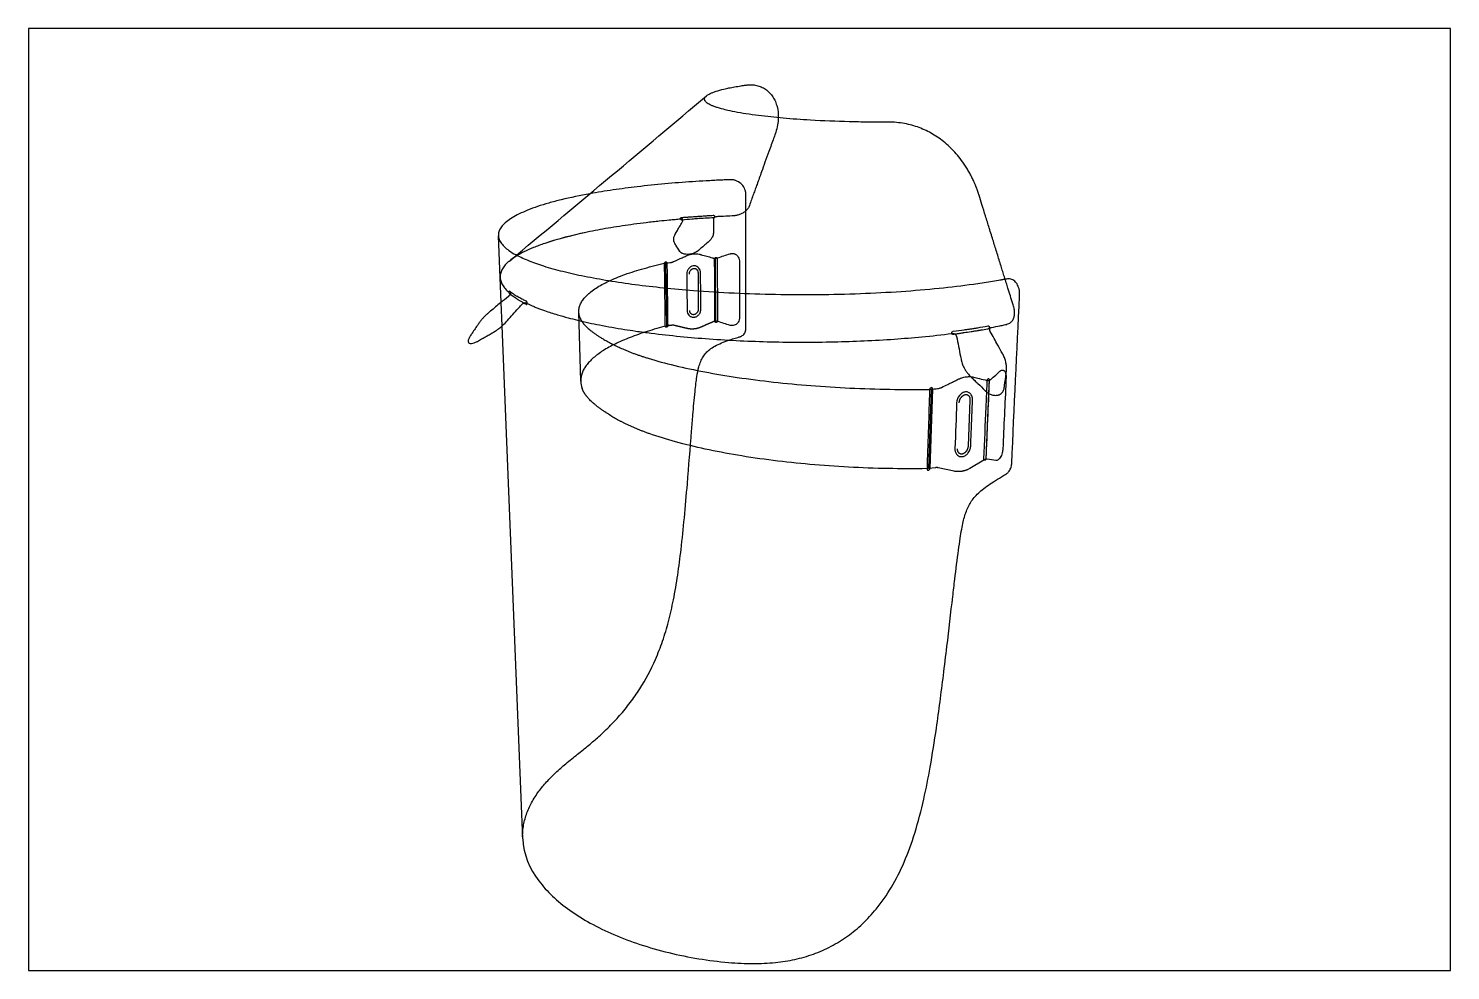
# Model space of a CAD drawing. Header units: millimetres. Extents: x 0 to 1874, y -238 to 367.
# Drawn here: x 629 to 1182, y 0 to 367 of the extents above; entities that cross this region are included whole.
import ezdxf

# ---------------------------------------------------------------- set-up
doc = ezdxf.new("R2010")
doc.units = ezdxf.units.MM
doc.header["$MEASUREMENT"] = 0
doc.layers.add('Make2D$hidden$lines', color=7, linetype='Continuous', true_color=0xffffff)
doc.layers.add('Make2D$visible$lines', color=178, linetype='Continuous', true_color=0x000000)

msp = doc.modelspace()

# ---------------------------------------------------------------- linework, layer by layer
at = {"layer": 'Make2D$hidden$lines'}
for p, q in [((815.87, 276.15), (818.61, 278.45)), ((896.06, 277.25), (896.16, 252.76)), ((876.72, 275.39), (877.03, 250.87)), ((818.88, 261.34), (816.22, 263.17)), ((818.88, 261.34), (821.54, 259.84)), ((813.03, 250.89), (812.67, 260.05)), ((843.68, 229.35), (842.94, 256.28)), ((1002.69, 229.66), (1002.48, 224.68)), ((979.67, 195.43), (980.69, 226.3))]:
    msp.add_line(p, q, dxfattribs=at)
for centre, radius, start, end in [((873.39, 150.97), 139.1, 101.5045, 108.3178), ((878.65, 130.84), 159.88, 101.3321, 107.3016), ((852.61, 229.62), 8.94, 181.7791, 199.7491)]:
    msp.add_arc(centre, radius, start, end, dxfattribs=at)
for points, knots in [([(920.6, 331.93), (920.58, 330.99), (920.38, 329.07), (919.86, 327.04), (919.48, 325.93), (919.2, 325.15), (918.67, 323.69), (917.84, 321.37), (916.72, 318.27), (915.45, 314.75), (913.91, 310.48), (912.66, 306.98), (911.62, 304.1), (910.64, 301.37), (909.85, 299.19), (909.29, 297.62), (909.17, 297.29), (908.97, 296.89), (908.61, 296.37), (908.23, 295.95), (907.79, 295.54), (907.3, 295.16), (906.74, 294.82), (906.13, 294.51), (905.51, 294.25), (904.69, 293.98), (903.88, 293.81), (903.2, 293.74), (902.91, 293.72), (902.75, 293.71), (901.55, 293.66), (900.09, 293.59), (898.4, 293.51), (897.52, 293.46), (896.9, 293.43), (896.54, 293.41), (896.33, 293.4), (896.07, 293.32), (895.82, 293.19), (895.68, 293.08), (895.57, 292.98), (895.48, 292.87), (895.42, 292.74), (895.4, 292.66), (895.39, 292.61), (895.39, 292.57), (895.39, 292.25), (895.38, 290.68), (895.37, 288.97), (895.37, 287.53), (895.37, 287.26), (895.34, 286.88), (895.21, 286.24), (894.93, 285.57), (894.6, 285), (894.25, 284.52), (893.88, 284.09), (893.54, 283.77), (893.35, 283.59), (892.14, 282.56), (890.84, 281.45), (889.52, 280.33), (889.29, 280.14), (889.2, 280.06), (889.06, 279.96), (888.89, 279.83), (888.59, 279.64), (888.09, 279.37), (887.37, 279.07), (886.61, 278.87), (885.99, 278.78), (885.35, 278.72), (884.67, 278.74), (883.95, 278.87), (883.45, 279.03), (883.06, 279.22), (882.77, 279.41), (882.55, 279.61), (882.4, 279.78), (882.34, 279.87), (881.8, 280.71), (881.13, 281.74), (880.45, 282.78), (880.23, 283.12), (880.09, 283.4), (879.92, 283.89), (879.85, 284.46), (879.9, 285.1), (880.04, 285.66), (880.23, 286.15), (880.39, 286.45), (880.52, 286.68), (880.88, 287.32), (881.49, 288.4), (882.42, 290.02), (883.05, 291.15), (883.44, 291.82), (883.47, 291.91), (883.49, 292.05), (883.46, 292.2), (883.37, 292.3), (883.29, 292.37), (883.18, 292.42), (883.03, 292.46), (882.89, 292.47), (882.71, 292.46), (881.91, 292.39), (880.36, 292.25), (877.59, 291.99), (874.7, 291.7), (871.73, 291.37), (868.42, 290.99), (864.47, 290.49), (859.86, 289.83), (854.16, 288.93), (849.95, 288.16), (847.24, 287.61)], [0, 0, 0, 0, 1.149417, 2.359964, 2.551935, 2.582855, 3.369312, 4.455133, 5.586352, 7.394358, 9.029126, 11.133105, 11.935833, 12.773489, 14.670198, 14.775895, 14.806721, 15.102885, 15.321427, 15.568766, 15.799331, 16.056738, 16.323706, 16.597133, 16.890795, 17.14922, 17.652368, 17.900625, 17.978122, 18.011633, 18.094952, 19.447351, 19.794177, 20.163339, 20.517241, 20.564756, 20.593398, 20.773652, 20.899854, 20.94086, 20.986523, 21.072276, 21.122402, 21.159282, 21.170418, 21.181406, 21.210808, 21.56506, 23.10059, 23.292946, 23.323824, 23.438834, 23.755485, 24.118308, 24.321584, 24.557491, 24.843781, 25.010035, 25.12806, 25.159962, 26.950972, 27.22528, 27.265845, 27.322051, 27.378895, 27.467034, 27.587702, 27.806606, 28.164446, 28.541502, 28.757958, 28.939091, 29.321632, 29.578925, 29.833527, 29.970205, 30.099499, 30.262286, 30.334397, 30.36928, 30.387147, 31.558727, 31.868719, 31.908391, 32.054878, 32.251201, 32.531472, 32.761695, 33.025651, 33.232841, 33.405981, 33.44244, 33.556186, 34.300868, 34.95456, 35.846105, 35.874739, 35.906707, 35.961502, 36.042055, 36.08579, 36.124518, 36.171607, 36.222939, 36.320193, 36.340489, 36.439032, 37.30509, 38.247048, 39.8289, 40.856762, 41.895531, 43.898192, 45.727608, 47.58089, 50.956578, 50.956578, 50.956578, 50.956578]), ([(821.06, 51.32), (821, 52.92), (821.19, 56.13), (822.39, 60.87), (824.47, 65.49), (827.19, 69.69), (830.41, 73.56), (833.93, 77.11), (837.28, 80.03), (840.87, 82.96), (843.72, 85.22), (846.44, 87.41), (848.29, 88.96), (851.12, 91.44), (854.69, 94.8), (858.98, 99.34), (862.99, 104.22), (867.96, 111.35), (872.21, 119.38), (875.67, 128.29), (877.98, 136.04), (879.91, 144.63), (881.49, 154.02), (882.86, 164.66), (884.07, 176.52), (885.41, 191.9), (886.44, 205.27), (887.41, 217.23), (887.96, 223.39), (888.49, 228.34), (888.92, 231.57), (889.45, 234.44), (890.3, 237.05), (891.24, 238.9), (892.43, 240.46), (893.97, 241.86), (895.98, 243.16), (898.47, 244.33), (900.98, 245.25), (902.97, 245.89), (904.35, 246.3), (905.1, 246.51), (905.51, 246.63), (905.59, 246.65), (905.7, 246.68), (905.93, 246.76), (906.59, 247.07), (907.19, 247.58), (907.58, 248.22), (907.73, 248.55), (907.84, 248.89), (907.89, 249.2), (907.91, 249.42), (907.91, 253.01), (907.93, 270.5), (907.95, 288), (907.96, 302.07), (907.95, 302.58), (907.83, 303.42), (907.36, 304.68), (906.72, 305.62), (905.67, 306.66), (904.53, 307.34), (903.2, 307.72), (902.4, 307.81), (901.95, 307.81), (901.78, 307.81), (901.19, 307.79), (899.86, 307.73), (897.72, 307.64), (895.18, 307.51), (891.63, 307.32), (881.76, 306.71), (869.66, 305.63), (856.36, 303.89), (850.21, 302.9), (847.21, 302.35)], [0, 0, 0, 0, 1.954331, 3.909615, 5.954256, 8.116073, 10.014074, 12.095133, 14.221562, 15.440237, 17.752713, 18.669784, 19.701254, 20.708892, 23.267287, 25.682943, 28.342033, 30.975378, 36.292213, 39.406373, 42.644354, 46.171799, 50.158702, 54.275361, 59.278996, 64.717537, 73.133527, 75.668495, 79.373181, 80.698802, 81.74946, 83.344033, 84.26856, 85.086085, 85.869413, 86.658226, 87.62551, 88.781967, 90.017929, 90.891346, 91.334074, 91.777146, 91.839478, 91.853333, 91.88242, 91.976538, 92.14843, 92.767002, 92.917239, 93.06626, 93.203346, 93.349706, 93.452712, 93.473769, 97.740379, 114.822251, 114.85552, 114.923149, 115.452508, 115.881909, 116.554926, 116.834644, 117.676886, 118.156246, 118.524725, 118.657884, 118.698698, 118.738164, 119.373219, 120.325581, 121.360402, 122.473902, 124.672895, 133.437596, 137.321627, 141.049076, 141.049076, 141.049076, 141.049076]), ([(882.98, 293.11), (882.85, 293.1), (882.61, 292.98), (882.45, 292.61), (882.57, 292.23), (882.82, 292.1), (882.96, 292.11), (883.04, 292.11), (884.39, 292.23), (886.43, 292.42), (889.14, 292.63), (891.69, 292.79), (893.72, 292.89), (895.05, 292.96), (895.25, 292.97), (895.28, 292.97), (895.42, 292.99), (895.63, 293.1), (895.76, 293.33), (895.79, 293.53), (895.74, 293.7), (895.62, 293.87), (895.45, 293.96), (895.29, 293.97), (894.51, 293.92), (893.19, 293.84), (891.56, 293.72), (890.44, 293.64), (889.7, 293.58), (888.79, 293.52), (887.42, 293.43), (886.12, 293.34), (885.19, 293.28), (884.61, 293.24), (883.87, 293.18), (883.28, 293.14), (882.98, 293.11)], [0, 0, 0, 0, 0.15311, 0.309293, 0.458892, 0.604339, 0.627938, 0.634419, 0.699247, 2.285842, 3.131689, 4.018537, 5.404704, 5.626174, 5.644832, 5.648678, 5.658803, 5.820649, 5.915741, 5.980143, 6.061043, 6.132404, 6.231031, 6.285102, 6.324902, 7.186295, 7.90089, 8.327815, 8.558465, 8.806344, 9.441274, 10.229685, 10.40414, 10.578385, 10.943222, 11.306845, 11.306845, 11.306845, 11.306845]), ([(829.67, 283.02), (828.91, 282.76), (827.43, 282.24), (824.71, 281.18), (821.66, 279.83), (818.5, 278.11), (816.66, 276.82), (815.88, 276.16)], [0, 0, 0, 0, 0.990394, 1.910053, 3.570537, 5.060418, 6.305559, 6.305559, 6.305559, 6.305559]), ([(876.72, 275.39), (877.07, 275.43), (877.8, 275.52), (878.55, 275.6), (879, 275.65), (879.17, 275.68), (879.39, 275.73), (879.59, 275.81), (879.77, 275.89), (880.94, 276.44), (882.59, 277.2), (884.22, 277.94), (884.81, 278.21), (885, 278.3), (885.47, 278.49), (886.33, 278.77), (887.51, 278.97), (888.7, 279), (889.59, 278.88), (890.11, 278.77), (890.28, 278.72), (890.34, 278.7), (890.37, 278.69), (890.46, 278.67), (891.25, 278.45), (892.73, 278.04), (894.25, 277.61), (895.1, 277.37), (895.33, 277.3), (895.55, 277.26), (895.81, 277.24), (895.98, 277.24), (896.06, 277.25)], [0, 0, 0, 0, 0.42292, 0.900149, 0.920196, 0.973625, 1.112281, 1.202204, 1.234693, 1.349639, 2.78155, 3.452409, 3.540289, 3.576725, 3.711042, 4.158585, 4.670473, 5.176413, 5.610097, 5.760277, 5.82294, 5.830927, 5.840245, 5.861875, 5.937605, 6.840604, 7.739131, 7.872985, 7.922652, 8.030558, 8.139096, 8.239225, 8.239225, 8.239225, 8.239225]), ([(896.81, 277.08), (896.81, 277.2), (896.7, 277.44), (896.34, 277.59), (895.96, 277.45), (895.81, 277.2), (895.8, 277.04), (895.81, 274.6), (895.83, 269.49), (895.85, 263.1), (895.88, 257.83), (895.89, 254.84), (895.9, 253.11), (895.9, 252.65), (895.91, 252.61), (895.92, 252.57), (895.94, 252.52), (895.97, 252.46), (896.04, 252.38), (896.13, 252.31), (896.23, 252.27), (896.3, 252.26), (896.36, 252.26), (896.52, 252.27), (896.73, 252.37), (896.87, 252.58), (896.9, 252.72), (896.9, 252.78), (896.87, 260.88), (896.84, 268.98), (896.81, 277.08)], [0, 0, 0, 0, 0.147529, 0.297031, 0.452023, 0.605511, 0.639484, 0.642933, 3.589205, 6.880141, 8.451652, 10.017921, 10.542794, 10.562352, 10.577848, 10.593257, 10.608623, 10.645647, 10.683016, 10.733202, 10.783782, 10.807966, 10.828066, 10.860089, 10.99705, 11.106097, 11.162263, 11.168538, 11.171432, 21.06412, 21.06412, 21.06412, 21.06412]), ([(896.06, 277.25), (896.32, 277.25), (896.6, 277.29), (897.72, 277.65), (899.36, 278.2), (901.01, 278.73), (901.84, 279), (901.95, 279.04), (902.3, 279.12), (902.86, 279.14), (903.46, 279.01), (904.09, 278.72), (904.75, 278.19), (905.29, 277.27), (905.42, 276.55), (905.42, 276.18), (905.42, 268.75), (905.42, 261.32), (905.42, 253.52), (905.23, 252.59), (904.47, 251.6), (903.46, 251.1), (902.66, 250.97), (902.1, 251.04), (900.22, 251.63), (898.56, 252.15), (896.68, 252.73), (896.4, 252.76), (896.16, 252.76)], [0, 0, 0, 0, 0.317964, 0.344902, 1.432305, 2.439186, 2.458039, 2.495695, 2.583068, 2.900323, 3.166535, 3.328179, 3.750687, 4.179305, 4.616805, 4.624165, 4.630789, 13.694885, 13.706921, 14.158104, 14.840663, 15.170906, 15.513048, 15.825956, 15.852051, 17.914547, 17.955098, 18.254614, 18.254614, 18.254614, 18.254614]), ([(815.87, 276.15), (815.31, 275.69), (814.32, 274.75), (813.15, 273.21), (812.44, 271.63), (812.19, 270.03), (812.44, 268.42), (813.15, 266.84), (814.31, 265.3), (815.29, 264.36), (815.84, 263.89)], [0, 0, 0, 0, 0.888278, 1.660341, 2.352037, 2.985058, 3.623798, 4.317135, 5.082098, 5.969824, 5.969824, 5.969824, 5.969824]), ([(843.46, 253.94), (843.26, 254.44), (842.98, 255.43), (842.9, 256.96), (843.17, 258.47), (843.79, 259.95), (844.75, 261.41), (846.03, 262.84), (847.68, 264.28), (849.66, 265.68), (852.02, 267.07), (854.65, 268.4), (857.66, 269.72), (862.19, 271.44), (868.57, 273.44), (873.9, 274.76), (876.72, 275.39)], [0, 0, 0, 0, 0.652656, 1.253918, 1.863129, 2.508226, 3.210807, 3.988584, 4.85061, 5.888782, 6.943955, 8.192978, 9.49389, 10.944906, 14.117512, 17.654394, 17.654394, 17.654394, 17.654394]), ([(877.23, 275.44), (877.23, 275.55), (877.15, 275.79), (876.81, 275.94), (876.46, 275.79), (876.32, 275.54), (876.3, 275.37), (876.33, 272.79), (876.38, 268.93), (876.46, 262.27), (876.53, 257.28), (876.58, 252.95), (876.6, 251.43), (876.61, 250.75), (876.62, 250.71), (876.63, 250.67), (876.64, 250.62), (876.67, 250.56), (876.73, 250.49), (876.8, 250.43), (876.89, 250.39), (876.96, 250.38), (877.03, 250.37), (877.18, 250.39), (877.38, 250.5), (877.51, 250.72), (877.53, 250.87), (877.53, 250.92), (877.43, 259.1), (877.33, 267.27), (877.23, 275.44)], [0, 0, 0, 0, 0.141054, 0.277037, 0.418347, 0.568767, 0.619539, 0.62302, 3.730033, 5.326759, 8.767854, 9.821598, 10.614325, 10.633977, 10.649473, 10.664799, 10.679988, 10.711998, 10.747816, 10.790964, 10.829884, 10.858535, 10.87909, 10.913526, 11.0434, 11.152874, 11.214027, 11.220359, 11.223278, 21.205064, 21.205064, 21.205064, 21.205064]), ([(884.96, 271.08), (884.96, 271.45), (885.08, 272.2), (885.6, 273.18), (886.4, 273.92), (887.38, 274.31), (888.41, 274.3), (889.33, 273.85), (890.01, 273.05), (890.29, 272.23), (890.33, 271.71), (890.34, 271.31), (890.34, 270.59), (890.37, 265.89), (890.4, 261.4), (890.42, 257.32), (890.42, 257.19), (890.41, 257.09), (890.37, 256.81), (890.22, 256.15), (889.78, 255.39), (889.22, 254.88), (888.78, 254.58), (888.38, 254.41), (887.95, 254.31), (887.52, 254.26), (887.01, 254.31), (886.52, 254.49), (885.97, 254.82), (885.42, 255.43), (885.13, 256.23), (885.09, 256.75), (885.09, 256.93), (885.04, 261.65), (885, 266.37), (884.96, 271.08)], [0, 0, 0, 0, 0.453625, 0.907714, 1.345823, 1.765464, 2.167181, 2.577155, 2.9906, 3.424315, 3.618397, 3.624907, 3.92433, 4.487437, 9.368208, 9.419897, 9.47165, 9.519941, 9.545959, 9.814811, 10.350947, 10.588251, 10.74253, 10.992188, 11.123201, 11.272833, 11.524286, 11.747208, 11.907231, 12.304626, 12.722704, 12.931771, 12.94008, 12.943773, 18.702492, 18.702492, 18.702492, 18.702492]), ([(885.96, 271.09), (885.96, 271.21), (885.98, 271.45), (886.06, 271.8), (886.19, 272.14), (886.37, 272.45), (886.59, 272.72), (886.84, 272.94), (887.11, 273.11), (887.39, 273.23), (887.67, 273.29), (887.94, 273.29), (888.21, 273.25), (888.46, 273.15), (888.69, 273.01), (888.9, 272.81), (889.07, 272.57), (889.21, 272.29), (889.29, 272.02), (889.32, 271.8), (889.33, 271.65), (889.36, 266.86), (889.39, 262.09), (889.42, 257.34), (889.42, 257.29), (889.42, 257.23), (889.41, 257.18), (889.4, 257.14), (889.39, 257.04), (889.36, 256.88), (889.3, 256.68), (889.22, 256.48), (889.09, 256.23), (888.89, 255.95), (888.64, 255.7), (888.37, 255.51), (888.12, 255.39), (887.88, 255.31), (887.64, 255.27), (887.38, 255.27), (887.14, 255.32), (886.97, 255.39), (886.8, 255.48), (886.62, 255.62), (886.46, 255.79), (886.35, 255.94), (886.28, 256.07), (886.22, 256.2), (886.17, 256.34), (886.14, 256.46), (886.12, 256.55), (886.11, 256.62), (886.1, 256.69), (886.09, 256.76), (886.09, 256.81), (886.09, 256.84), (886.09, 256.85)], [0, 0, 0, 0, 0.359505, 0.722146, 1.084404, 1.445537, 1.793543, 2.128363, 2.444579, 2.744317, 3.027646, 3.298314, 3.560729, 3.829734, 4.101971, 4.383296, 4.675904, 4.988433, 5.313276, 5.518071, 5.670946, 5.749986, 19.902716, 19.966317, 20.010483, 20.054649, 20.124701, 20.162457, 20.200213, 20.416443, 20.632673, 20.844584, 21.056495, 21.47874, 21.875696, 22.125181, 22.457294, 22.696322, 22.893171, 23.164983, 23.477489, 23.621199, 23.734481, 24.033371, 24.304225, 24.444761, 24.585296, 24.736498, 24.887699, 25.025778, 25.094817, 25.163856, 25.241994, 25.320132, 25.359202, 25.398271, 25.398271, 25.398271, 25.398271]), ([(877.03, 250.87), (874.49, 250.22), (869.72, 248.88), (863.03, 246.56), (857.28, 244.08), (853.12, 241.8), (850.34, 239.9), (848.58, 238.49), (847.07, 237.05), (845.83, 235.58), (844.85, 234.07), (844.16, 232.55), (843.75, 231.01), (843.67, 229.98), (843.67, 229.47)], [0, 0, 0, 0, 3.194015, 6.052442, 8.646464, 10.845482, 11.835851, 12.754847, 13.601255, 14.384069, 15.106779, 15.78085, 16.421227, 17.045586, 17.045586, 17.045586, 17.045586]), ([(869.88, 238.33), (873.3, 237.28), (880.61, 235.32), (892.2, 232.87), (905.04, 230.73), (918.81, 228.97), (933.45, 227.6), (948.54, 226.66), (963.98, 226.17), (974.32, 226.15), (979.5, 226.22)], [0, 0, 0, 0, 4.373, 9.237959, 14.470539, 20.279083, 26.194082, 32.437372, 38.738964, 45.071298, 45.071298, 45.071298, 45.071298]), ([(1002.69, 229.66), (1002.9, 229.74), (1003.11, 229.87), (1003.93, 230.62), (1005.13, 231.71), (1006.34, 232.8), (1006.92, 233.33), (1007.01, 233.4), (1007.18, 233.53), (1007.4, 233.64), (1007.67, 233.71), (1007.89, 233.73), (1008.09, 233.69), (1008.34, 233.59), (1008.63, 233.36), (1008.9, 232.95), (1009.1, 232.45), (1009.23, 231.87), (1009.28, 231.3), (1009.28, 230.9), (1009.27, 230.71), (1009.25, 230.24), (1008.83, 221.02), (1008.41, 211.79), (1007.99, 202.51), (1007.85, 201.65), (1007.48, 200.54), (1007.03, 199.68), (1006.51, 199.03), (1005.95, 198.63), (1005.55, 198.54), (1005.36, 198.56), (1004.21, 198.72), (1003.06, 198.89), (1001.86, 199.07), (1001.66, 199.06), (1001.49, 199.01), (1001.38, 198.97)], [0, 0, 0, 0, 0.268088, 0.293933, 1.356071, 2.253702, 2.276216, 2.324049, 2.385249, 2.541229, 2.62515, 2.720577, 2.806042, 2.876385, 3.048875, 3.247766, 3.472393, 3.700718, 3.977018, 4.164159, 4.19662, 4.207626, 4.743105, 15.473423, 15.490121, 16.09566, 16.529701, 16.918653, 17.27089, 17.541507, 17.749303, 17.762106, 17.779465, 19.157828, 19.185176, 19.26268, 19.400569, 19.400569, 19.400569, 19.400569]), ([(995.5, 231.14), (995.69, 231.13), (996.04, 231.08), (996.43, 231.01), (997.37, 230.78), (999.13, 230.35), (1000.87, 229.92), (1002.13, 229.61), (1002.43, 229.62), (1002.69, 229.66)], [0, 0, 0, 0, 0.22474, 0.435762, 0.479293, 1.411126, 2.64696, 2.672831, 3.000856, 3.000856, 3.000856, 3.000856]), ([(1002.82, 229.82), (1002.82, 229.89), (1002.81, 230.01), (1002.74, 230.18), (1002.62, 230.3), (1002.46, 230.35), (1002.28, 230.33), (1002.05, 230.2), (1001.87, 229.94), (1001.81, 229.71), (1001.81, 229.61), (1001.78, 228.89), (1001.63, 225.45), (1001.2, 215.31), (1000.8, 205.85), (1000.52, 199.1), (1000.53, 199.03), (1000.54, 198.96), (1000.58, 198.86), (1000.64, 198.78), (1000.7, 198.73), (1000.71, 198.72)], [0, 0, 0, 0, 0.082053, 0.152463, 0.221741, 0.287654, 0.356386, 0.436084, 0.606681, 0.725061, 0.72692, 0.730636, 1.604615, 4.928904, 13.136322, 13.165395, 13.193401, 13.220404, 13.248093, 13.320623, 13.342808, 13.342808, 13.342808, 13.342808]), ([(1001.38, 198.97), (1001.4, 199), (1001.44, 199.07), (1001.5, 199.21), (1001.52, 199.32), (1001.52, 199.4), (1001.96, 209.54), (1002.39, 219.68), (1002.82, 229.82)], [0, 0, 0, 0, 0.048995, 0.092765, 0.185505, 0.188519, 0.192134, 12.587725, 12.587725, 12.587725, 12.587725]), ([(978.5, 195.35), (973.41, 195.27), (963.23, 195.29), (948.01, 195.84), (933.13, 196.89), (918.68, 198.43), (905.09, 200.41), (892.41, 202.82), (880.94, 205.59), (873.72, 207.8), (870.34, 208.98)], [0, 0, 0, 0, 6.219158, 12.435728, 18.597318, 24.440896, 30.187042, 35.374653, 40.210202, 44.595038, 44.595038, 44.595038, 44.595038])]:
    msp.add_open_spline(points, degree=3, knots=knots, dxfattribs=at)
for points, weights in [([(843.46, 253.94), (844.58, 251.14), (847.21, 248.32), (855.41, 243.39), (861.95, 240.76), (869.88, 238.33)], [673.743713328, 664.008450481, 654.475604171, 638.459734953, 630.246236807, 622.82377529]), ([(870.34, 208.98), (862.5, 211.73), (856.03, 214.69), (847.92, 220.25), (845.31, 223.44), (844.2, 226.6)], [630.921666892, 638.344138585, 646.557649067, 662.573539424, 672.106398515, 681.841674694])]:
    msp.add_rational_spline(points, weights, degree=5, dxfattribs=at)
msp.add_rational_spline([(896.16, 252.76), (896.13, 252.76), (895.97, 252.75), (895.74, 252.7), (895.51, 252.63), (895.35, 252.56), (894.53, 252.21), (892.98, 251.53), (891.4, 250.83), (890.46, 250.42), (890.2, 250.31), (889.69, 250.11), (888.89, 249.87), (887.81, 249.69), (886.71, 249.66), (885.85, 249.74), (885.33, 249.84), (885.07, 249.9), (884.35, 250.08), (882.69, 250.48), (881.06, 250.86), (879.99, 251.11), (879.84, 251.14), (879.67, 251.16), (879.46, 251.17), (879.28, 251.16), (879.19, 251.15), (878.47, 251.06), (877.75, 250.96), (877.03, 250.87)], [1, 1, 1, 1, 1, 1, 1, 1, 1, 1, 1, 1, 1, 1, 1, 1, 1, 1, 1, 1, 1, 1, 1, 1, 1, 1, 1, 0.999996250391, 0.999996250391, 1], degree=3, knots=[0, 0, 0, 0, 0.033087, 0.192511, 0.28913, 0.326321, 0.408447, 1.376892, 2.394461, 2.520259, 2.63142, 2.742191, 3.184518, 3.646207, 4.080444, 4.528221, 4.696783, 4.732047, 4.849476, 5.606161, 6.816597, 6.898135, 6.950843, 6.998442, 7.104894, 7.212377, 7.212377, 7.212377, 8.102701, 8.102701, 8.102701, 8.102701], dxfattribs=at)
at = {"layer": 'Make2D$visible$lines'}
for p, q in [((812.67, 260.05), (811.62, 285.99)), ((821.06, 51.3), (813.03, 250.89)), ((980.09, 226.23), (979.08, 195.36)), ((979.5, 226.22), (980.09, 226.23)), ((980.69, 226.3), (980.69, 226.32)), ((1002.48, 224.68), (1001.38, 198.97)), ((979.08, 195.36), (978.5, 195.35))]:
    msp.add_line(p, q, dxfattribs=at)
msp.add_lwpolyline([(628.64, 0), (1182.33, 0), (1182.33, 366.69), (628.64, 366.69)], close=True, dxfattribs=at)
for points in [[(991.03, 220.96), (991.03, 221.05), (991.04, 221.14), (991.05, 221.22), (991.06, 221.31), (991.07, 221.4), (991.09, 221.49), (991.1, 221.57), (991.12, 221.66), (991.15, 221.75), (991.17, 221.83), (991.19, 221.92), (991.22, 222), (991.25, 222.09), (991.28, 222.17), (991.32, 222.25), (991.35, 222.34), (991.39, 222.42), (991.43, 222.5), (991.47, 222.58), (991.51, 222.65), (991.56, 222.73), (991.6, 222.81), (991.65, 222.88), (991.7, 222.96), (991.75, 223.03), (991.8, 223.1), (991.86, 223.16), (991.91, 223.23), (991.97, 223.3), (992.02, 223.36), (992.08, 223.42), (992.14, 223.48), (992.2, 223.54), (992.26, 223.59), (992.32, 223.64), (992.39, 223.7), (992.45, 223.75), (992.51, 223.79), (992.58, 223.84), (992.65, 223.88), (992.72, 223.92), (992.79, 223.96), (992.86, 224), (992.93, 224.03), (992.99, 224.06), (993.06, 224.09), (993.12, 224.11), (993.19, 224.13), (993.25, 224.15), (993.31, 224.17), (993.37, 224.18), (993.4, 224.19), (993.43, 224.19), (993.48, 224.2), (993.51, 224.2), (993.54, 224.21), (993.57, 224.21), (993.6, 224.21), (993.63, 224.21), (993.66, 224.22), (993.68, 224.22), (993.71, 224.22), (993.74, 224.22), (993.77, 224.22), (993.79, 224.21), (993.82, 224.21), (993.85, 224.21), (993.87, 224.21), (993.9, 224.2), (993.92, 224.2), (993.95, 224.2), (993.97, 224.19), (993.99, 224.19), (994.02, 224.18), (994.04, 224.18), (994.07, 224.17), (994.09, 224.16), (994.11, 224.16), (994.13, 224.15), (994.15, 224.14), (994.17, 224.13), (994.2, 224.13), (994.22, 224.12), (994.24, 224.11), (994.26, 224.1), (994.28, 224.09), (994.3, 224.08), (994.33, 224.06), (994.35, 224.05), (994.37, 224.04), (994.39, 224.03), (994.41, 224.01), (994.43, 224), (994.45, 223.98), (994.47, 223.97), (994.49, 223.95), (994.51, 223.94), (994.53, 223.92), (994.55, 223.9), (994.57, 223.89), (994.59, 223.87), (994.61, 223.85), (994.63, 223.83), (994.65, 223.81), (994.67, 223.79), (994.69, 223.77), (994.72, 223.73), (994.74, 223.71), (994.76, 223.69), (994.78, 223.66), (994.8, 223.64), (994.83, 223.59), (994.86, 223.54), (994.88, 223.52), (994.89, 223.49), (994.93, 223.43), (994.96, 223.38), (994.98, 223.32), (995.01, 223.26), (995.04, 223.19), (995.06, 223.13), (995.08, 223.06), (995.1, 222.99), (995.12, 222.92), (995.14, 222.85), (995.16, 222.78), (995.17, 222.7), (995.18, 222.63), (995.19, 222.56), (995.2, 222.48), (995.21, 222.39), (995.21, 222.3), (995.22, 222.21), (995.22, 222.12), (995.22, 222.07), (994.5, 204.2), (994.49, 204.09), (994.49, 204.05), (994.48, 204.02), (994.47, 203.9), (994.45, 203.8), (994.44, 203.75), (994.43, 203.7), (994.41, 203.6), (994.39, 203.5), (994.37, 203.4), (994.34, 203.31), (994.31, 203.23), (994.29, 203.15), (994.26, 203.07), (994.23, 202.99), (994.2, 202.92), (994.16, 202.84), (994.13, 202.77), (994.09, 202.69), (994.06, 202.62), (994.02, 202.55), (993.98, 202.47), (993.93, 202.4), (993.89, 202.33), (993.85, 202.27), (993.8, 202.2), (993.75, 202.13), (993.7, 202.06), (993.64, 201.99), (993.58, 201.91), (993.52, 201.84), (993.45, 201.77), (993.38, 201.7), (993.3, 201.63), (993.23, 201.56), (993.19, 201.53), (993.14, 201.49), (993.1, 201.46), (993.06, 201.43), (993.01, 201.4), (992.96, 201.36), (992.92, 201.33), (992.87, 201.31), (992.82, 201.28), (992.78, 201.25), (992.73, 201.23), (992.68, 201.2), (992.63, 201.18), (992.58, 201.16), (992.53, 201.14), (992.47, 201.12), (992.43, 201.1), (992.39, 201.09), (992.35, 201.08), (992.31, 201.06), (992.26, 201.05), (992.22, 201.04), (992.18, 201.04), (992.13, 201.03), (992.09, 201.02), (992.04, 201.02), (992.01, 201.01), (991.97, 201.01), (991.93, 201.01), (991.9, 201.01), (991.86, 201.01), (991.82, 201.01), (991.79, 201.02), (991.75, 201.02), (991.72, 201.02), (991.68, 201.03), (991.65, 201.03), (991.61, 201.04), (991.58, 201.05), (991.54, 201.06), (991.51, 201.06), (991.48, 201.07), (991.45, 201.09), (991.42, 201.1), (991.39, 201.11), (991.35, 201.12), (991.32, 201.14), (991.29, 201.15), (991.26, 201.17), (991.23, 201.19), (991.2, 201.2), (991.17, 201.22), (991.14, 201.24), (991.11, 201.26), (991.08, 201.28), (991.06, 201.3), (991.03, 201.33), (991, 201.35), (990.97, 201.38), (990.95, 201.4), (990.92, 201.43), (990.9, 201.45), (990.87, 201.48), (990.84, 201.51), (990.82, 201.54), (990.79, 201.58), (990.77, 201.61), (990.74, 201.64), (990.72, 201.67), (990.7, 201.71), (990.68, 201.74), (990.66, 201.78), (990.64, 201.82), (990.62, 201.86), (990.6, 201.9), (990.58, 201.94), (990.56, 201.98), (990.54, 202.02), (990.53, 202.06), (990.51, 202.11), (990.49, 202.15), (990.48, 202.2), (990.46, 202.24), (990.45, 202.29), (990.44, 202.34), (990.43, 202.38), (990.41, 202.45), (990.4, 202.53), (990.39, 202.6), (990.38, 202.67), (990.37, 202.74), (990.36, 202.81), (990.36, 202.88), (990.36, 202.95), (990.36, 203.03)], [(1001.38, 198.97), (1001.33, 198.96), (1001.29, 198.94), (1001.24, 198.93), (1001.19, 198.92), (1001.14, 198.9), (1001.09, 198.89), (1001.04, 198.87), (1000.99, 198.85), (1000.95, 198.83), (1000.9, 198.81), (1000.85, 198.79), (1000.8, 198.77), (1000.76, 198.75), (1000.71, 198.72), (1000.67, 198.7), (1000.62, 198.67), (995.18, 195.44), (994.93, 195.3), (994.67, 195.17), (994.35, 195.01), (994.19, 194.94), (994.03, 194.88), (993.86, 194.81), (993.7, 194.75), (993.53, 194.69), (993.36, 194.63), (993.2, 194.58), (993.03, 194.53), (992.87, 194.49), (992.7, 194.44), (992.53, 194.4), (992.36, 194.37), (992.19, 194.33), (992.02, 194.3), (991.87, 194.28), (991.72, 194.26), (991.56, 194.24), (991.41, 194.23), (991.26, 194.21), (991.1, 194.2), (990.95, 194.2), (990.8, 194.19), (990.64, 194.19), (990.48, 194.19), (990.32, 194.2), (990.16, 194.21), (990, 194.22), (989.84, 194.23), (989.69, 194.25), (989.53, 194.27), (989.29, 194.3), (989.04, 194.35), (982.8, 195.7), (982.74, 195.71), (982.68, 195.72), (982.62, 195.73), (982.56, 195.74), (982.5, 195.74), (982.44, 195.75), (982.38, 195.75), (982.32, 195.75), (982.27, 195.75), (982.21, 195.75), (982.15, 195.75), (982.09, 195.75), (982.03, 195.74), (981.97, 195.74), (981.91, 195.73), (981.85, 195.72), (979.08, 195.36)]]:
    msp.add_lwpolyline(points, dxfattribs=at)
for centre, radius, start, end in [((-11876.91, 15503.68), 19823.83, 309.822948, 310.101907), ((1000.92, 199.2), 0.518, 247.0652, 333.3853), ((850.46, 53.16), 29.46, 183.6196, 218.4001)]:
    msp.add_arc(centre, radius, start, end, dxfattribs=at)
for points, knots in [([(815.84, 263.89), (815.9, 263.84), (816.03, 263.73), (816.18, 263.62), (816.29, 263.52), (816.32, 263.41), (816.26, 263.22), (816.15, 263.04), (815.96, 262.79), (815.78, 262.6), (815.61, 262.45), (814.51, 261.55), (812.17, 259.65), (809.81, 257.72), (808.28, 256.47), (807.77, 256.03), (807.02, 255.35), (806.25, 254.6), (805.51, 253.81), (804.76, 252.95), (804.23, 252.25), (803.88, 251.76), (803, 250.47), (802.09, 249.12), (801.16, 247.74), (800.93, 247.39), (800.75, 247.13), (800.63, 246.95), (800.51, 246.77), (800.3, 246.43), (800.04, 245.92), (799.86, 245.37), (799.82, 244.89), (799.91, 244.52), (800.13, 244.26), (800.42, 244.11), (800.77, 244.04), (801.36, 244.06), (802.24, 244.29), (802.99, 244.64), (803.96, 245.19), (804.96, 245.76), (806.34, 246.54), (807.71, 247.32), (808.75, 247.89), (809.81, 248.49), (810.69, 249.05), (811.85, 249.89), (813.17, 250.98), (814.15, 251.92), (814.87, 252.71), (816.44, 254.47), (818.35, 256.59), (820.19, 258.64), (820.65, 259.15), (820.74, 259.24), (820.87, 259.38), (821.09, 259.58), (821.36, 259.75), (821.57, 259.85), (821.73, 259.92), (821.88, 259.95), (822.01, 259.96), (822.09, 259.96), (822.14, 259.94), (822.16, 259.93), (822.25, 259.89), (822.58, 259.73), (823.59, 259.25), (824.98, 258.64), (826.6, 257.98), (828.03, 257.43), (830.7, 256.46), (834.28, 255.31), (838.58, 254.1), (842.65, 253.07), (846.72, 252.14), (852.81, 250.89), (858.89, 249.82), (865.62, 248.81), (876.58, 247.33), (894.13, 245.65), (917.88, 244.54), (941.94, 244.52), (961.51, 245.39), (976.84, 246.64), (984.4, 247.47), (988.41, 247.99), (988.6, 248.01), (988.84, 247.98), (989.18, 247.86), (989.54, 247.62), (989.8, 247.3), (989.94, 247.01), (989.98, 246.86), (990.5, 244.23), (991.08, 241.28), (991.69, 238.24), (991.79, 237.71), (991.84, 237.48), (991.89, 237.27), (991.95, 237.01), (992.09, 236.54), (992.37, 235.72), (992.85, 234.64), (993.51, 233.52), (994.2, 232.57), (994.83, 231.83), (995.24, 231.4), (995.46, 231.19), (995.57, 231.08), (996.12, 230.56), (996.84, 229.87), (997.7, 229.04), (999.01, 227.78), (1000.17, 226.65), (1001.21, 225.63), (1001.66, 225.23), (1002.29, 224.77), (1003.08, 224.35), (1003.76, 224.09), (1004.46, 223.92), (1005.19, 223.85), (1005.83, 223.91), (1006.31, 224.03), (1006.82, 224.22), (1007.34, 224.53), (1007.83, 225.04), (1008.29, 225.75), (1008.49, 226.38), (1008.56, 226.86), (1008.6, 227.16), (1008.85, 229.04), (1009.12, 231.13), (1009.37, 232.99), (1009.41, 233.36), (1009.47, 233.91), (1009.48, 234.88), (1009.31, 236.28), (1008.92, 237.82), (1008.4, 239.11), (1008.01, 239.88), (1007.29, 241.2), (1005.69, 244.09), (1004.09, 246.98), (1003.07, 248.81), (1003.04, 248.89), (1003, 248.97), (1002.95, 249.1), (1002.91, 249.24), (1002.89, 249.38), (1002.89, 249.48), (1002.89, 249.57), (1002.9, 249.71), (1002.95, 249.88), (1003.06, 250.08), (1003.23, 250.22), (1003.37, 250.28), (1003.45, 250.3), (1003.51, 250.32), (1004.64, 250.52), (1006.05, 250.79), (1007.69, 251.12), (1008.55, 251.3), (1009.2, 251.44), (1009.84, 251.58), (1010.4, 251.79), (1011.21, 252.3), (1011.95, 253.16), (1012.37, 254.18), (1012.55, 255.08), (1012.61, 255.82), (1012.59, 256.59), (1012.48, 257.45), (1012.33, 258.1), (1012.11, 258.82), (1011.36, 261.22), (1010.41, 264.28), (1009.32, 267.77), (1008.64, 269.97), (1007.97, 272.13), (1007.03, 275.14), (1005.82, 279.04), (1004.55, 283.08), (1003.52, 286.4), (1002.74, 288.91), (1001.97, 291.38), (1001.03, 294.41), (999.95, 297.9), (999.08, 300.68), (998.63, 302.14), (998.39, 302.89), (997.97, 304.11), (997.33, 305.78), (996.59, 307.46), (995.78, 309.14), (994.92, 310.75), (993.98, 312.34), (992.68, 314.35), (990.39, 317.45), (986.82, 321.27), (982.06, 324.93), (976.84, 327.71), (971.15, 329.56), (966.72, 330.16), (964.13, 330.22), (963.54, 330.22), (962.7, 330.21), (961.34, 330.21), (958.7, 330.21), (954.35, 330.24), (945.56, 330.39), (934.57, 330.83), (922.79, 331.68), (914.43, 332.55), (908.17, 333.42), (903.86, 334.16), (900.15, 334.95), (897.49, 335.67), (895.7, 336.28), (894.62, 336.71), (893.71, 337.15), (892.97, 337.6), (892.41, 338.06), (892.04, 338.52), (891.85, 339), (891.88, 339.5), (892.13, 339.99), (892.59, 340.46), (893.24, 340.93), (894.1, 341.38), (895.15, 341.83), (896.92, 342.45), (899.02, 343), (901.42, 343.53), (903.65, 343.96), (905.55, 344.27), (906.99, 344.49), (907.78, 344.6), (908.52, 344.7), (909.45, 344.76), (910.52, 344.75), (911.63, 344.63), (912.59, 344.43), (913.51, 344.14), (914.65, 343.66), (916.54, 342.51), (918.27, 340.59), (919.5, 338.24), (920.4, 335.55), (920.63, 333.38), (920.6, 331.93)], [0, 0, 0, 0, 0.096278, 0.215379, 0.221016, 0.272649, 0.351165, 0.454606, 0.53341, 0.727146, 0.782955, 0.808005, 2.453046, 4.473143, 4.528045, 4.867852, 5.296328, 5.762874, 6.181732, 6.619338, 7.163505, 7.247478, 7.359874, 9.07057, 9.233195, 9.395965, 9.581296, 9.626018, 9.655548, 9.838288, 10.117508, 10.356715, 10.54259, 10.699946, 10.818787, 10.9448, 11.090876, 11.254361, 11.661975, 12.196848, 12.25803, 13.02214, 13.605711, 14.190353, 14.952107, 15.049637, 15.675216, 16.230042, 16.795347, 17.777265, 17.881253, 18.106407, 20.652821, 21.368509, 21.473369, 21.497074, 21.521032, 21.710193, 21.853723, 21.910218, 21.995546, 22.059871, 22.106299, 22.148686, 22.158137, 22.168403, 22.175837, 22.276467, 22.616703, 23.541889, 24.134206, 24.750486, 25.42345, 27.601883, 29.342893, 30.876849, 32.736107, 34.443374, 38.473167, 40.271338, 42.753943, 51.986447, 61.810539, 71.792366, 81.370881, 85.747093, 90.573946, 90.664533, 90.686304, 90.811141, 90.956791, 91.124439, 91.339686, 91.450556, 91.51395, 91.52964, 94.723521, 95.18686, 95.324185, 95.379412, 95.472799, 95.590202, 95.708357, 96.071143, 96.643943, 97.152349, 97.661877, 98.069363, 98.34307, 98.386791, 98.436737, 98.538272, 99.315515, 99.646694, 100.003248, 101.539785, 101.61432, 101.790077, 102.273782, 102.56673, 102.874526, 103.167324, 103.442276, 103.762724, 103.947652, 104.051286, 104.420537, 104.685219, 104.916374, 105.437018, 105.492878, 105.501954, 105.812496, 107.803023, 108.076826, 108.111591, 108.252517, 108.751078, 109.301131, 109.971703, 110.68127, 110.994689, 111.031524, 112.523954, 115.023365, 115.069528, 115.084677, 115.121498, 115.1761, 115.259122, 115.305013, 115.338574, 115.382215, 115.424665, 115.499004, 115.599116, 115.701124, 115.763622, 115.7868, 115.799569, 115.838836, 117.197787, 117.543618, 117.881516, 118.281908, 118.35014, 118.681738, 119.002421, 119.515477, 120.051715, 120.336503, 120.631252, 120.956367, 121.285971, 121.680332, 121.776612, 122.197321, 124.760506, 125.689492, 126.667566, 127.564084, 128.454769, 130.518079, 132.555788, 133.633195, 134.768424, 135.764763, 136.787244, 138.651952, 140.220973, 140.352084, 140.512813, 141.189615, 141.920921, 142.700823, 143.430019, 144.206408, 144.925548, 145.688166, 147.129266, 149.626925, 152.062462, 154.435486, 156.824639, 159.35401, 159.870872, 159.987059, 160.079979, 160.89575, 161.648328, 163.298489, 166.220327, 172.390486, 176.731203, 180.647363, 182.653073, 184.452156, 185.994743, 187.280552, 187.824114, 188.297254, 188.707856, 189.060765, 189.350114, 189.585483, 189.783369, 189.968972, 190.182243, 190.446595, 190.766967, 191.156781, 191.628153, 192.161605, 193.447693, 194.277715, 195.165104, 196.224489, 196.628634, 196.951753, 197.201136, 197.53826, 198.088834, 198.500026, 198.906661, 199.289369, 199.671571, 200.419245, 201.970905, 202.785464, 203.650639, 205.422181, 205.422181, 205.422181, 205.422181]), ([(847.21, 302.35), (843.46, 301.66), (838.1, 300.56), (831.33, 298.78), (826.98, 297.44), (823.12, 296.04), (819.8, 294.58), (817.02, 293.09), (814.8, 291.55), (813.14, 289.98), (812.04, 288.37), (811.61, 286.95), (811.61, 285.82), (811.82, 284.69), (812.51, 283.26), (813.9, 281.66), (815.84, 280.08), (817.37, 279.14), (818.23, 278.66)], [0, 0, 0, 0, 4.655846, 6.686343, 8.554263, 10.216699, 11.693978, 12.978309, 14.07346, 14.98972, 15.756658, 16.442271, 16.776472, 17.118613, 17.842985, 18.698911, 19.690672, 20.892951, 20.892951, 20.892951, 20.892951]), ([(827.37, 34.86), (828.95, 32.76), (832.69, 28.66), (839.46, 23.2), (847.51, 18.22), (856.68, 13.79), (866.91, 9.95), (877.97, 6.81), (889.5, 4.47), (898.94, 3.28), (906.03, 2.82), (912.13, 2.67), (917.88, 2.91), (923.3, 3.58), (928.27, 4.51), (934.31, 6.26), (941.21, 9.29), (947.65, 13.25), (953.56, 18.13), (959.4, 24.46), (964.92, 32.48), (969.92, 42.44), (974.08, 53.97), (977.29, 66.39), (979.96, 80.05), (982.47, 96.13), (984.51, 111.8), (986.58, 128.88), (988.02, 141.36), (989.5, 153.87), (990.44, 161.44), (991.34, 167.92), (991.93, 171.58), (992.52, 174.51), (993.19, 177.04), (993.97, 179.3), (994.96, 181.38), (996.14, 183.24), (997.63, 185.03), (999.51, 186.79), (1001.82, 188.55), (1004.51, 190.35), (1006.96, 191.86), (1008.59, 192.86), (1009.2, 193.23), (1009.3, 193.29), (1009.36, 193.33), (1009.48, 193.41), (1009.76, 193.63), (1010.21, 194.07), (1010.69, 194.75), (1011.08, 195.55), (1011.35, 196.39), (1011.44, 197), (1011.45, 197.32), (1012.48, 219.1), (1013.51, 240.87), (1014.54, 262.65), (1014.55, 262.98), (1014.56, 264.05), (1014.35, 265.46), (1013.81, 266.81), (1013.29, 267.65), (1012.65, 268.33), (1011.91, 268.83), (1011.07, 269.14), (1010.24, 269.23), (1009.66, 269.19), (1009.36, 269.14), (1008.81, 269.03), (1008.1, 268.9), (1007.13, 268.73), (1005.6, 268.46), (1002.07, 267.86), (994.37, 266.71), (982.78, 265.34), (968.09, 264.12), (952.37, 263.3), (936.06, 262.92), (919.65, 263), (903.48, 263.53), (888.92, 264.42), (876.08, 265.56), (865.02, 266.84), (854.75, 268.33), (845.37, 270.03), (836.98, 271.9), (829.66, 273.92), (824.26, 275.82), (820.59, 277.42), (818.96, 278.25), (818.23, 278.66)], [0, 0, 0, 0, 3.211227, 6.752965, 10.604303, 14.755482, 19.180175, 23.948486, 28.78647, 33.54623, 35.561969, 37.464596, 41.006296, 42.581592, 44.130439, 47.186327, 50.2535, 53.315238, 56.401775, 59.597051, 63.803339, 68.272377, 73.188864, 78.752416, 83.937146, 90.190036, 98.62927, 103.243503, 111.210106, 113.980608, 118.639393, 120.521047, 121.983633, 123.169021, 124.166768, 125.17777, 126.08855, 126.971703, 127.868722, 128.924534, 130.117099, 131.407494, 132.879657, 133.638466, 133.739182, 133.756065, 133.781537, 133.818635, 133.93509, 134.210082, 134.59298, 134.943712, 135.296956, 135.664089, 135.690612, 135.693021, 162.300436, 162.319466, 162.338495, 162.701237, 163.6326, 164.058889, 164.468779, 164.83595, 165.19933, 165.549408, 165.916157, 166.209434, 166.25697, 166.289248, 166.894317, 167.147253, 167.487209, 168.791674, 171.521012, 176.997669, 183.047941, 189.52786, 196.235781, 202.981224, 209.565783, 216.004774, 220.797738, 225.317897, 229.60044, 233.475901, 236.967389, 240.098265, 242.749575, 243.96198, 244.983592, 244.983592, 244.983592, 244.983592]), ([(816.22, 263.17), (816.16, 263.22), (816.08, 263.28), (816, 263.35), (815.98, 263.37), (815.95, 263.42), (815.92, 263.51), (815.87, 263.69), (815.83, 263.94), (815.82, 264.18), (815.84, 264.35), (815.85, 264.42), (815.87, 264.48), (815.88, 264.5), (815.9, 264.52), (815.92, 264.54), (815.95, 264.53), (816.45, 264.12), (817.38, 263.38), (818.37, 262.73), (818.84, 262.46)], [0, 0, 0, 0, 0.102968, 0.112154, 0.127912, 0.141172, 0.177682, 0.249381, 0.371571, 0.48873, 0.537662, 0.576701, 0.587563, 0.603276, 0.613618, 0.621977, 0.634596, 0.638048, 1.418691, 2.084031, 2.084031, 2.084031, 2.084031]), ([(821.54, 259.84), (821.73, 259.73), (822.05, 259.57), (822.4, 259.39), (822.56, 259.32), (822.62, 259.29), (822.67, 259.29), (822.73, 259.32), (822.78, 259.39), (822.83, 259.53), (822.85, 259.75), (822.81, 260.03), (822.74, 260.26), (822.66, 260.4), (822.61, 260.45), (822.58, 260.48), (822.56, 260.5), (822.1, 260.71), (821.37, 261.06), (820.12, 261.69), (819.34, 262.14), (818.84, 262.46)], [0, 0, 0, 0, 0.273674, 0.429141, 0.480179, 0.491335, 0.514255, 0.540676, 0.571786, 0.61049, 0.718627, 0.843481, 0.960097, 1.01003, 1.034544, 1.048558, 1.061196, 1.065076, 1.669212, 2.052712, 2.771991, 2.771991, 2.771991, 2.771991]), ([(988.72, 248.85), (988.57, 248.83), (988.29, 248.67), (988.08, 248.24), (988.13, 247.88), (988.27, 247.71), (988.34, 247.65), (988.44, 247.61), (988.53, 247.58), (988.61, 247.58), (988.68, 247.58), (988.99, 247.63), (989.72, 247.72), (990.88, 247.89), (991.9, 248.04), (992.61, 248.15), (993.73, 248.32), (995.19, 248.55), (996.99, 248.82), (998.05, 248.98), (998.88, 249.11), (1000.09, 249.3), (1001.2, 249.47), (1002.12, 249.63), (1002.2, 249.65), (1002.24, 249.66), (1002.32, 249.69), (1002.43, 249.75), (1002.53, 249.85), (1002.61, 249.96), (1002.67, 250.08), (1002.71, 250.21), (1002.74, 250.35), (1002.73, 250.47), (1002.71, 250.58), (1002.68, 250.67), (1002.63, 250.75), (1002.58, 250.81), (1002.52, 250.86), (1002.42, 250.91), (1002.33, 250.92), (1002.23, 250.9), (1000.89, 250.66), (999.13, 250.34), (996.98, 249.98), (995.68, 249.78), (994.35, 249.58), (992.04, 249.27), (990.15, 249.04), (988.72, 248.85)], [0, 0, 0, 0, 0.184062, 0.379443, 0.559975, 0.599887, 0.641584, 0.675724, 0.724862, 0.763078, 0.77524, 0.804823, 1.145063, 1.675739, 2.242989, 2.404021, 2.544595, 3.636806, 4.203314, 4.763092, 4.954671, 5.221621, 6.269988, 6.328122, 6.352529, 6.37019, 6.387052, 6.453038, 6.51683, 6.563395, 6.620896, 6.678984, 6.732979, 6.790416, 6.82723, 6.867243, 6.907608, 6.939392, 6.965937, 7.007373, 7.065284, 7.073843, 7.131843, 8.73149, 9.254823, 9.802628, 10.335596, 10.89315, 12.658365, 12.658365, 12.658365, 12.658365]), ([(980.09, 226.23), (980.6, 226.29), (981.41, 226.38), (982.35, 226.49), (982.8, 226.54), (983.19, 226.59), (983.52, 226.68), (983.83, 226.81), (984, 226.89), (984.9, 227.32), (986.38, 228.04), (988.35, 229.02), (989.6, 229.65), (990.29, 230), (990.45, 230.09), (990.7, 230.21), (991.21, 230.44), (992.26, 230.82), (993.74, 231.16), (994.93, 231.19), (995.5, 231.14)], [0, 0, 0, 0, 0.629826, 0.991941, 1.153645, 1.182507, 1.475642, 1.565835, 1.595735, 1.700322, 2.798773, 3.599812, 4.392813, 4.501435, 4.546493, 4.615569, 4.835211, 5.241428, 5.974192, 6.683065, 6.683065, 6.683065, 6.683065]), ([(980.69, 226.32), (980.7, 226.46), (980.63, 226.67), (980.41, 226.84), (980.13, 226.91), (979.76, 226.77), (979.54, 226.46), (979.5, 226.24), (979.48, 225.44), (979.14, 215.15), (978.81, 204.83), (978.49, 195.21), (978.51, 195.13), (978.54, 195.04), (978.59, 194.95), (978.66, 194.88), (978.77, 194.8), (978.93, 194.75), (979.38, 194.79), (979.65, 195.13), (979.67, 195.43)], [0, 0, 0, 0, 0.170242, 0.254321, 0.33695, 0.514815, 0.703975, 0.78529, 0.789687, 1.675944, 13.367163, 13.401591, 13.43507, 13.473335, 13.51792, 13.556712, 13.595327, 13.677036, 13.761402, 14.126902, 14.126902, 14.126902, 14.126902]), ([(990.03, 221), (990.07, 222.02), (990.64, 223.5), (991.95, 224.68), (992.8, 225.08), (993.43, 225.23), (994.05, 225.22), (994.83, 225), (995.66, 224.33), (996.1, 223.32), (996.21, 222.54), (996.22, 222.16), (996.21, 222.01), (996.21, 221.85), (996.09, 218.85), (995.91, 214.39), (995.71, 209.32), (995.59, 206.4), (995.53, 204.86), (995.49, 203.98), (995.46, 203.8), (995.44, 203.66), (995.4, 203.42), (995.29, 202.93), (995.01, 202.24), (994.63, 201.6), (994.07, 200.93), (993.31, 200.32), (992.21, 199.95), (991.13, 200.06), (990.23, 200.6), (989.6, 201.5), (989.37, 202.42), (989.35, 203), (989.36, 203.19), (989.58, 209.13), (989.81, 215.07), (990.03, 221)], [0, 0, 0, 0, 1.249085, 1.846535, 2.124002, 2.386582, 2.640927, 2.873871, 3.365812, 3.903595, 4.189804, 4.320483, 4.365463, 4.376002, 4.511736, 8.039094, 9.825544, 10.716175, 11.614361, 11.70741, 11.791982, 11.834484, 11.881879, 12.087088, 12.442458, 12.794373, 12.989557, 13.503111, 13.970179, 14.38498, 14.794792, 15.2289, 15.699202, 15.929261, 15.937382, 15.942024, 23.192036, 23.192036, 23.192036, 23.192036])]:
    msp.add_open_spline(points, degree=3, knots=knots, dxfattribs=at)

doc.saveas('drawing.dxf')
